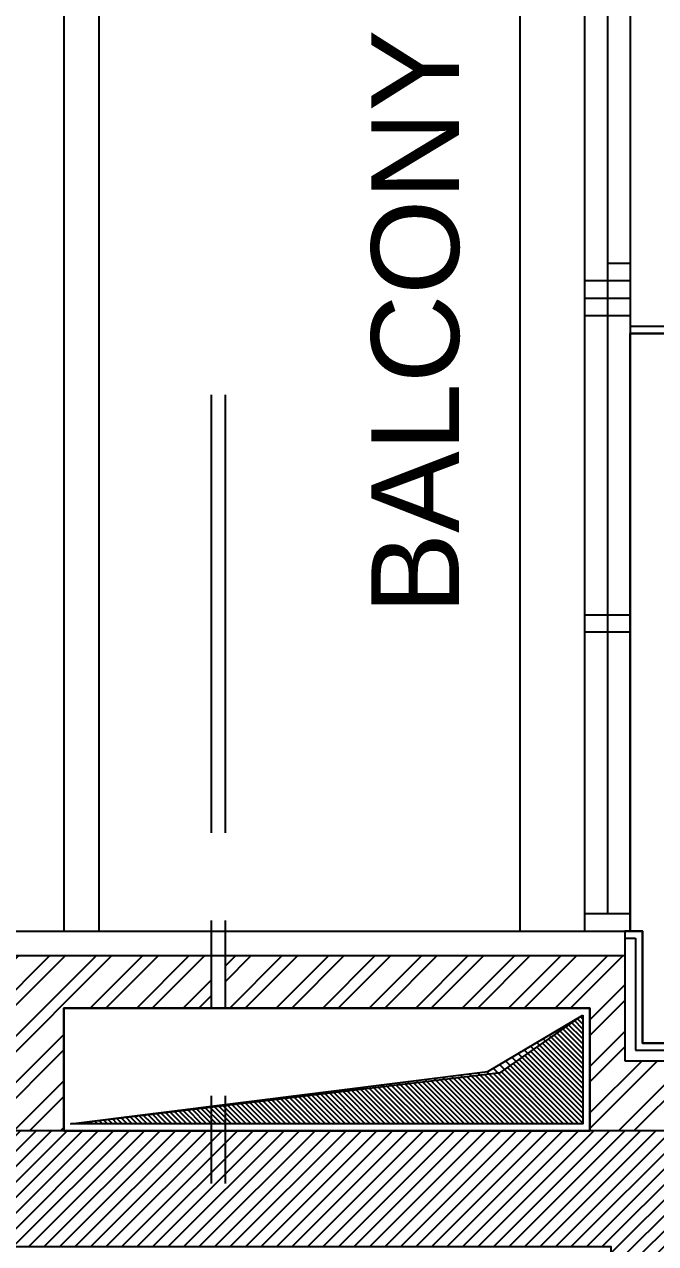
# Model space of a CAD drawing. Extents: x 83 to 143.2, y -2.6 to 70.8.
# Drawn here: x 118.445 to 120.245, y 22.618 to 26.097 of the extents above; entities that cross this region are included whole.
import ezdxf
from ezdxf.enums import TextEntityAlignment as Align

# ---------------------------------------------------------------- set-up
doc = ezdxf.new("R2010")
doc.units = 0
doc.header["$MEASUREMENT"] = 0
doc.header["$PDMODE"] = 3
doc.header["$PDSIZE"] = 0.3
doc.linetypes.add('AXIS_100$0$A-AXIS$0$PHANTOM', pattern=[2.5, 1.25, -0.25, 0.25, -0.25, 0.25, -0.25])
doc.layers.get('0').update_dxf_attribs({"linetype": 'CONTINUOUS'})
doc.layers.get('DEFPOINTS').update_dxf_attribs({"linetype": 'CONTINUOUS'})
for name, color, linetype in [('A-ALU', 9, 'CONTINUOUS'), ('A-BALUST', 1, 'CONTINUOUS'), ('a-dim', 3, 'CONTINUOUS'), ('A-FLOR-PFIX', 61, 'CONTINUOUS'), ('A-HATCH-CONC', 8, 'CONTINUOUS'), ('A-HATCH-WALL', 8, 'CONTINUOUS'), ('A-NOMENCLATURE', 3, 'CONTINUOUS'), ('A-PLASTER', 8, 'CONTINUOUS'), ('A-PROJECTION', 9, 'CONTINUOUS'), ('a-revetement', 1, 'CONTINUOUS'), ('A-SECT-TILE', 12, 'CONTINUOUS'), ('a-shaft', 251, 'CONTINUOUS'), ('A-WALL', 4, 'CONTINUOUS'), ('AXIS_100$0$A-AXIS-100', 10, 'AXIS_100$0$A-AXIS$0$PHANTOM'), ('S-7TH$0$A-SHAFT 7-8', 8, 'CONTINUOUS'), ('S-7TH$0$A-STR 7-8TH', 2, 'CONTINUOUS'), ('S-8TH$0$A-SHAFT 7-8', 8, 'CONTINUOUS'), ('S-8TH$0$A-STR 7-8TH', 2, 'CONTINUOUS')]:
    doc.layers.add(name, color=color, linetype=linetype)
doc.styles.add('A100-STEXT', font='ARIAL.TTF', dxfattribs={"height": 0.25})
doc.dimstyles.new('A100-DIM', dxfattribs={"dimtxt": 0.25, "dimasz": 0.2, "dimexe": 0.1, "dimexo": 0.3, "dimgap": 0.1, "dimtad": 1, "dimlfac": 100, "dimrnd": 0.5, "dimdsep": 46, "dimtxsty": 'A100-STEXT', "dimblk1": 'OBLIQUE', "dimblk2": 'OBLIQUE', "dimsah": 1, "dimcen": -0.05, "dimdle": 0.1, "dimclrd": 15, "dimclre": 15, "dimclrt": 256, "dimadec": 0, "dimazin": 0, "dimtfac": 0.28, "dimtix": 1, "dimtmove": 2, "dimatfit": 3, "dimldrblk": 'OBLIQUE', "dimfxl": 0, "dimtolj": 1, "dimarcsym": 0})

# ---------------------------------------------------------------- blocks, each defined once
blk = doc.blocks.new('A$C424D7636')
at = {"layer": 'A-ALU'}
for p, q in [((28.3934, 27.07), (28.3934, 23.51)), ((28.5234, 27.07), (28.5234, 23.51)), ((28.4584, 27.02), (28.4584, 23.56)), ((28.5234, 25.415), (28.4584, 25.415)), ((28.5234, 25.365), (28.3934, 25.365)), ((28.5234, 25.315), (28.3934, 25.315)), ((28.4584, 25.265), (28.3934, 25.265)), ((28.3934, 24.4125), (28.5234, 24.4125)), ((28.5234, 24.3625), (28.3934, 24.3625)), ((28.3934, 23.56), (28.5234, 23.56)), ((28.3934, 23.51), (28.5234, 23.51))]:
    blk.add_line(p, q, dxfattribs=at)
blk = doc.blocks.new('_OBLIQUE')
at = {"color": 0, "linetype": 'ByBlock'}
blk.add_line((-0.5, -0.5), (0.5, 0.5), dxfattribs=at)
blk = doc.blocks.new('*D117')
at = {"layer": 'a-dim', "color": 15, "lineweight": -2}
for p, q in [((120.9297, 27.84), (120.9297, 25.315)), ((120.4578, 27.74), (121.0297, 27.74)), ((120.4578, 25.415), (121.0297, 25.415))]:
    blk.add_line(p, q, dxfattribs=at)
at = {"layer": 'DEFPOINTS', "color": 0}
for p in [(120.1578, 27.74), (120.1578, 25.415), (120.9297, 25.415)]:
    blk.add_point(p, dxfattribs=at)
at = {"layer": 'a-dim', "color": 15, "lineweight": -2, "xscale": 0.2, "yscale": 0.2, "zscale": 0.2}
for p, rotation in [((120.9297, 27.74), 90), ((120.9297, 25.415), 270)]:
    blk.add_blockref('_OBLIQUE', p, dxfattribs=dict(at, rotation=rotation))
at = {"layer": 'a-dim', "insert": (120.7019, 26.5775), "char_height": 0.25, "attachment_point": 5, "rotation": 90, "style": 'A100-STEXT'}
blk.add_mtext('\\A1;232.5', dxfattribs=at)

msp = doc.modelspace()

# ---------------------------------------------------------------- hatches: boundary and pattern name
at = {"layer": 'A-HATCH-CONC', "ltscale": 4}
h = msp.add_hatch(dxfattribs=at)
h.set_pattern_fill('ANSI31', color=256, scale=0.25, style=0)
h.set_pattern_definition([(45, (91.649424, -3e-10), (-0.022097087, 0.022097087), [])])
h.paths.add_polyline_path([(133.48779, 22.94), (118.35779, 22.94), (118.35779, 22.61), (120.11779, 22.61), (120.11779, 22.54), (127.06779, 22.54), (133.48779, 22.54)])
at = {"layer": 'A-HATCH-WALL'}
h = msp.add_hatch(dxfattribs=at)
h.set_pattern_fill('ANSI32', color=256, scale=0.25, style=0)
h.set_pattern_definition([(45, (19.94629, -19.84465), (-0.06629126, 0.06629126), []), (45, (19.99049, -19.84465), (-0.06629126, 0.06629126), [])])
h.paths.add_polyline_path([(120.2933, 23.14), (120.05779, 23.07063), (120.05779, 22.94), (121.26779, 22.94), (121.26779, 23.14)])
h.paths.add_polyline_path([(122.80779, 22.94), (122.80779, 23.4525), (122.65779, 23.4525), (122.65779, 23.14), (121.3576, 23.14), (121.3576, 22.94)])
h.paths.add_polyline_path([(119.01779, 23.44), (119.01779, 23.29), (119.5171, 23.29, -0.1094601), (119.53851, 23.35274, -0.2223936), (119.43673, 23.44)])
h.paths.add_polyline_path([(119.43673, 23.44, 0.2223936), (119.53851, 23.35274, 0.1094601), (119.5171, 23.29), (120.05779, 23.29), (120.05779, 23.07063), (120.2933, 23.14), (120.15779, 23.14), (120.15779, 23.44)])
h.paths.add_polyline_path([(118.55779, 23.29), (118.97779, 23.29), (118.97779, 23.44), (118.35779, 23.44), (118.35779, 22.94), (118.55779, 22.94)])
h.paths.add_polyline_path([(122.54219, 22.94269), (122.54219, 23.13731), (122.69431, 23.13731), (122.69431, 22.94269)], flags=24)
at = {"layer": 'a-shaft'}
h = msp.add_hatch(dxfattribs=at)
h.set_pattern_fill('_USER,_O', color=256, scale=0.02, angle=315, pattern_type=0)
h.set_pattern_definition([(315.0000000003, (-338284.897307, -23743.371718), (0.0141421356236, 0.0141421356238), [])])
h.paths.add_polyline_path([(118.57779, 22.96), (120.03779, 22.96), (120.03779, 23.27), (119.80308, 23.10655)])
h = msp.add_hatch(dxfattribs=at)
h.set_pattern_fill('_USER,_O', color=256, scale=0.02, angle=315, pattern_type=0)
h.set_pattern_definition([(315, (91.649424, -3e-10), (0.014142136, 0.014142136), [])])
h.paths.add_polyline_path([(120.03779, 23.27), (120.03779, 22.96), (118.57779, 22.96), (119.76664, 23.1092)])

# ---------------------------------------------------------------- linework, layer by layer
at = {"layer": 'A-BALUST'}
for p, q in [((118.55779, 27.07), (118.55779, 23.51)), ((118.65779, 27.07), (118.65779, 23.51))]:
    msp.add_line(p, q, dxfattribs=at)
at = {"layer": 'A-FLOR-PFIX'}
msp.add_lwpolyline([(120.17279, 25.215), (120.29279, 25.215), (120.29279, 23.19), (120.20779, 23.19), (120.20779, 23.51), (120.17279, 23.51), (120.17279, 25.215)], dxfattribs=at)
at = {"layer": 'A-PLASTER', "ltscale": 4}
msp.add_line((120.17279, 23.51), (120.15779, 23.51), dxfattribs=at)
at = {"layer": 'A-PROJECTION'}
for p, q in [((119.85779, 27.07), (119.85779, 23.51)), ((120.17279, 25.315), (120.07279, 25.315)), ((120.17279, 25.265), (120.07279, 25.265))]:
    msp.add_line(p, q, dxfattribs=at)
at = {"layer": 'a-revetement'}
for p, q in [((118.28779, 23.51), (120.15779, 23.51)), ((118.28779, 23.51), (120.15779, 23.51)), ((120.15779, 23.51), (120.15779, 23.44)), ((120.15779, 23.51), (120.15779, 23.44))]:
    msp.add_line(p, q, dxfattribs=at)
at = {"layer": 'A-SECT-TILE'}
for p, q in [((120.15779, 23.51), (120.20779, 23.51)), ((120.15779, 23.49), (120.18779, 23.49)), ((120.18779, 23.49), (120.18779, 23.17)), ((120.20779, 23.51), (120.20779, 23.19)), ((120.18779, 23.17), (122.62779, 23.17)), ((120.20779, 23.19), (122.60779, 23.19))]:
    msp.add_line(p, q, dxfattribs=at)
for points in [[(122.62779, 24.5525), (122.62779, 25.235), (120.17279, 25.235)], [(122.60779, 24.5525), (122.60779, 25.215), (120.17279, 25.215)]]:
    msp.add_lwpolyline(points, dxfattribs=at)
at = {"layer": 'a-shaft'}
for points in [[(120.03779, 23.27), (120.03779, 22.96), (118.57779, 22.96), (119.80308, 23.10655), (120.03779, 23.27)], [(120.03779, 23.27), (120.03779, 22.96), (118.57779, 22.96), (119.76664, 23.1092), (120.03779, 23.27)]]:
    msp.add_lwpolyline(points, dxfattribs=at)
at = {"layer": 'A-WALL'}
for p, q in [((118.35779, 23.44), (120.15779, 23.44)), ((118.35779, 23.44), (120.15779, 23.44)), ((120.15779, 23.44), (120.15779, 23.14)), ((120.15779, 23.44), (120.15779, 23.14)), ((118.55779, 23.29), (120.05779, 23.29)), ((118.55779, 22.94), (118.55779, 23.29)), ((118.55779, 22.94), (118.55779, 23.29)), ((118.55779, 23.29), (120.05779, 23.29)), ((118.55779, 22.94), (118.55779, 23.29)), ((118.55779, 22.94), (118.55779, 23.29)), ((120.05779, 23.29), (120.05779, 22.94)), ((120.05779, 23.29), (120.05779, 22.94)), ((120.15779, 23.14), (122.65779, 23.14))]:
    msp.add_line(p, q, dxfattribs=at)
at = {"layer": 'AXIS_100$0$A-AXIS-100'}
for p, q in [((118.97779, 25.04), (118.97779, -1.68758)), ((119.01779, 25.04), (119.01779, -1.68758))]:
    msp.add_line(p, q, dxfattribs=at)
at = {"layer": 'S-7TH$0$A-SHAFT 7-8'}
msp.add_lwpolyline([(118.55779, 22.94), (120.05779, 22.94), (120.05779, 23.29), (118.55779, 23.29)], close=True, dxfattribs=at)
at = {"layer": 'S-7TH$0$A-STR 7-8TH'}
msp.add_lwpolyline([(133.48779, 22.94), (118.35779, 22.94), (118.35779, 22.61), (120.11779, 22.61), (120.11779, 22.54), (133.48779, 22.54)], close=True, dxfattribs=at)
at = {"layer": 'S-8TH$0$A-SHAFT 7-8'}
msp.add_lwpolyline([(118.55779, 22.94), (120.05779, 22.94), (120.05779, 23.29), (118.55779, 23.29)], close=True, dxfattribs=at)
at = {"layer": 'S-8TH$0$A-STR 7-8TH'}
msp.add_lwpolyline([(133.48779, 22.94), (118.35779, 22.94), (118.35779, 22.61), (120.11779, 22.61), (120.11779, 22.54), (133.48779, 22.54)], close=True, dxfattribs=at)

# ---------------------------------------------------------------- block references
at = {"layer": 'A-ALU'}
msp.add_blockref('A$C424D7636', (91.64942, 0), dxfattribs=at)

# ---------------------------------------------------------------- texts
at = {"layer": 'A-NOMENCLATURE', "style": 'A100-STEXT'}
msp.add_text('BALCONY', height=0.25, rotation=90, dxfattribs=at).set_placement((119.5594, 25.24776), align=Align.MIDDLE)

# ---------------------------------------------------------------- dimensions: what is measured, and where the dimension line sits
at = {"layer": 'a-dim'}
dim = msp.add_aligned_dim(p1=(120.15779, 27.74), p2=(120.15779, 25.415), distance=0.77187, dimstyle='A100-DIM', dxfattribs=at)
dim.commit()
dim.dimension.update_dxf_attribs({"geometry": '*D117', "text_midpoint": (120.70194, 26.5775)})

doc.saveas('drawing.dxf')
